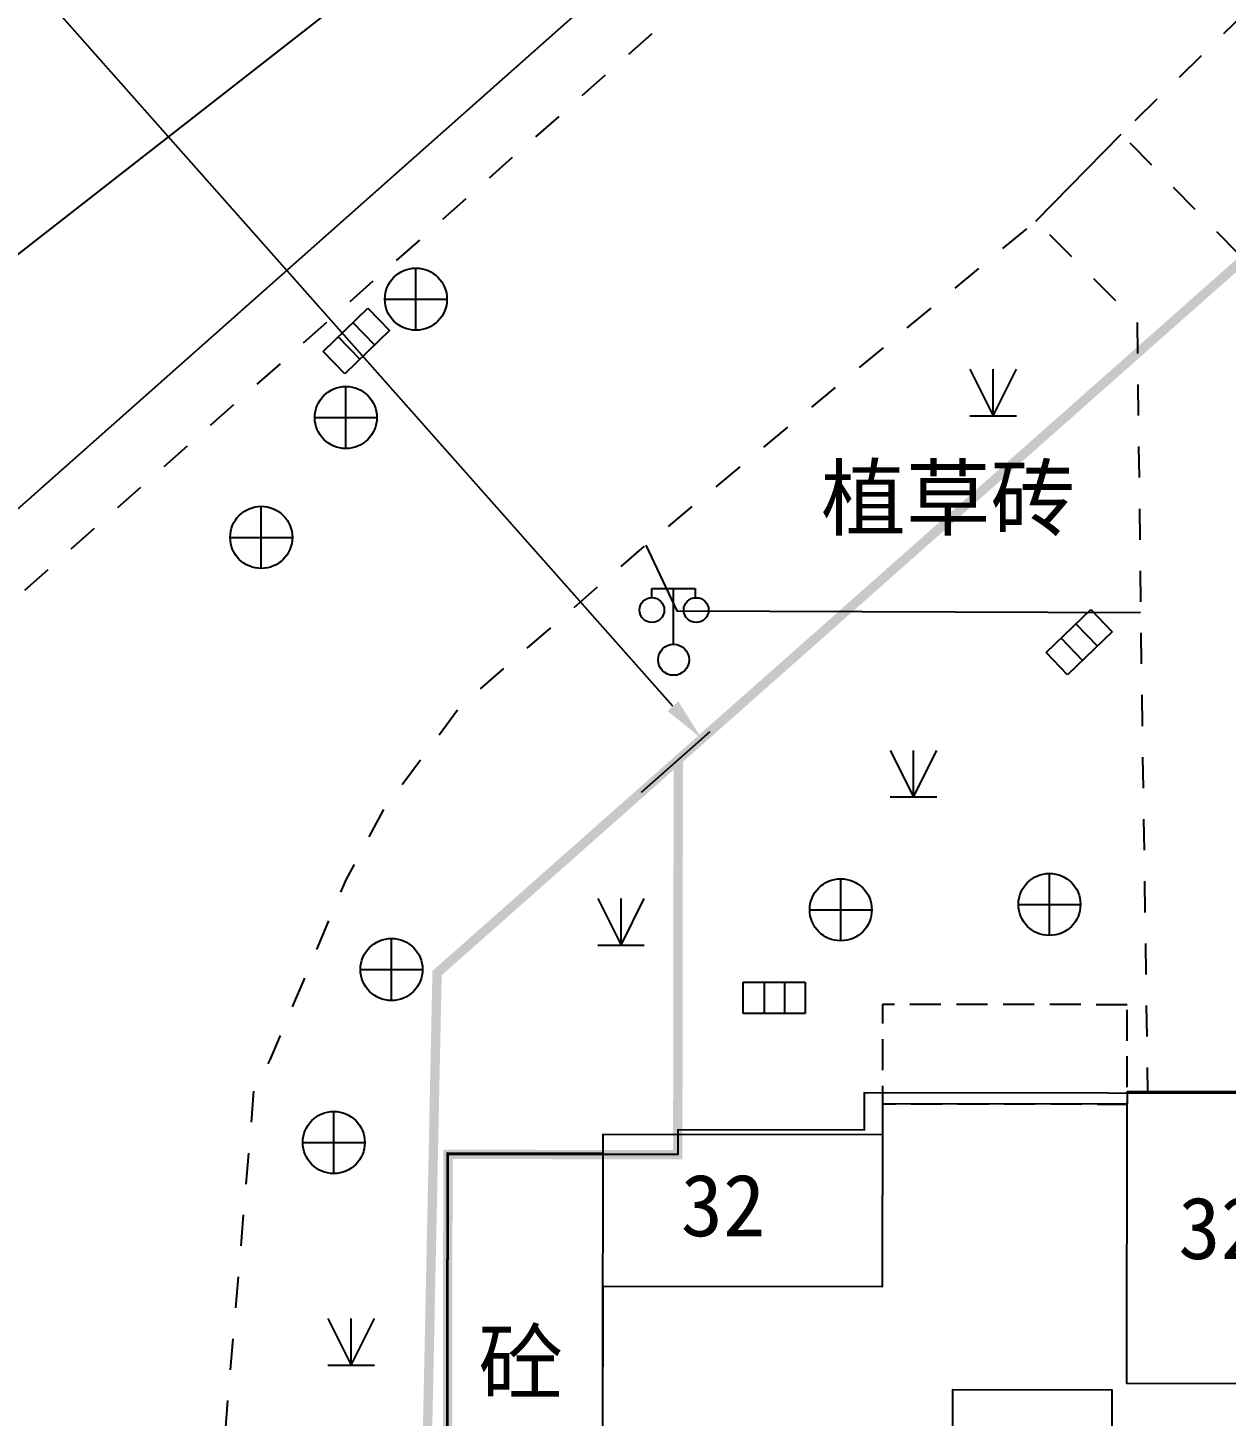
# Model space of a CAD drawing. Extents: x 99002 to 478558, y 2449839 to 2450453.
# Drawn here: x 478257.29 to 478276.59, y 2450087.06 to 2450109.42 of the extents above; entities that cross this region are included whole.
import ezdxf
from ezdxf.enums import TextEntityAlignment as Align

# ---------------------------------------------------------------- set-up
doc = ezdxf.new("R2010")
doc.units = 0
doc.header["$LTSCALE"] = 0.5
doc.header["$PDMODE"] = 35
doc.header["$PDSIZE"] = 0.2
for name, pattern in [('DASHEDX2', [38.1, 25.4, -12.7]), ('X0', [4, 3, -1]), ('X11', [6, 5, -1]), ('X5', [3, 2, -1]), ('X6', [2, 1, -1])]:
    doc.linetypes.add(name, pattern=pattern)
doc.layers.get('0').update_dxf_attribs({"linetype": 'CONTINUOUS'})
doc.layers.get('Defpoints').update_dxf_attribs({"linetype": 'CONTINUOUS'})
for name, color, linetype in [('DLDW', 11, 'CONTINUOUS'), ('DLSS', 4, 'CONTINUOUS'), ('DMTZ', 3, 'CONTINUOUS'), ('GCD', 1, 'CONTINUOUS'), ('GXYZ', 2, 'CONTINUOUS'), ('JMD', 6, 'CONTINUOUS'), ('ZBTZ', 3, 'CONTINUOUS'), ('地下室范围线', 170, 'CONTINUOUS'), ('建筑物首层报建外轮廓范围线', 10, 'CONTINUOUS'), ('建筑红线', 10, 'DASHEDX2'), ('红线', 10, 'CONTINUOUS')]:
    doc.layers.add(name, color=color, linetype=linetype)
doc.styles.add('方正中等线简体', font='FZZDXJW.TTF')
doc.styles.add('正等线体', font='simhei.ttf')
doc.styles.add('等线体', font='simhei.ttf')
doc.styles.add('细等线体', font='FZXDXJW.TTF', dxfattribs={"width": 0.8})
doc.linetypes.add('10421', pattern='A,2,[150,AAA.SHX,S=0.5,R=0,X=0,Y=0.5],1e-11', length=2)
doc.linetypes.add('1161', pattern='A,0,[149,AAA.SHX,S=0.15,R=0,X=0,Y=0],-1.6', length=1.6)
doc.linetypes.add('444', pattern='A,4.5,[145,AAA.SHX,S=1,R=0,X=0,Y=1],4.5,-0.5,[146,AAA.SHX,S=1,R=0,X=0,Y=0],-0.5', length=10)

# ---------------------------------------------------------------- blocks, each defined once
blk = doc.blocks.new('gc043')
for p, q in [((0, -1), (0, 1)), ((-1, 0), (1, 0))]:
    blk.add_line(p, q)
blk.add_circle((0, 0), 1)
blk = doc.blocks.new('gc041')
for p, q in [((-1, 0.5), (1, 0.5)), ((-1, -0.5), (-1, 0.5)), ((-0.33, 0.5), (-0.33, -0.5)), ((0.33, 0.5), (0.33, -0.5)), ((1, 0.5), (1, -0.5)), ((1, -0.5), (-1, -0.5))]:
    blk.add_line(p, q)
blk = doc.blocks.new('gc097')
for p, q in [((-0.7, 2.001), (-0.7, 2.301)), ((-0.7, 2.301), (0.7, 2.299)), ((0, 0.5), (0, 2.3)), ((0.7, 2.299), (0.7, 1.999))]:
    blk.add_line(p, q)
for centre, radius in [((-0.7, 1.601), 0.4), ((0.727, 1.6), 0.4), ((0, 0), 0.5)]:
    blk.add_circle(centre, radius)
blk = doc.blocks.new('gc124')
for p, q in [((-0.75, 1.5), (0, 0)), ((0, 0), (0, 1.5)), ((0, 0), (0.75, 1.5)), ((-0.75, 0), (0.75, 0))]:
    blk.add_line(p, q)
blk = doc.blocks.new('GC200')
at = {"linetype": 'Continuous', "const_width": 0.2, "flags": 128}
blk.add_lwpolyline([(-0.1, 0, 1), (0.1, 0, 1)], format="xyb", close=True, dxfattribs=at)

msp = doc.modelspace()

# ---------------------------------------------------------------- linework, layer by layer
at = {"layer": 'Defpoints', "color": 10, "linetype": 'Continuous'}
msp.add_point((478267.124, 2450097.069), dxfattribs=at)
at = {"layer": 'DLSS', "color": 4, "linetype": 'X6', "flags": 128}
for points in [[(478536.042, 2450347.388), (478507.281, 2450321.93), (478464.684, 2450284.289), (478445.12, 2450266.916), (478444.759, 2450266.631), (478444.593, 2450266.466), (478441.924, 2450264.255), (478434.081, 2450257.312), (478415.493, 2450240.801), (478404.864, 2450231.336), (478400.26, 2450227.278), (478387.646, 2450216.102), (478353.287, 2450185.539), (478338.001, 2450171.95), (478321.929, 2450157.63), (478302.43, 2450140.463), (478299.602, 2450137.922), (478275.525, 2450116.586), (478255.234, 2450098.58), (478253.87, 2450097.824)], [(478302.259, 2450128.251), (478300.963, 2450129.798), (478299.856, 2450130.025), (478299.256, 2450129.344), (478293.687, 2450124.39), (478291.883, 2450122.865), (478293.656, 2450120.991), (478289.063, 2450117.024), (478287.328, 2450118.835), (478285.502, 2450117.118), (478285.287, 2450117.162), (478281.62, 2450113.858), (478277.056, 2450109.822), (478274.897, 2450107.707), (478277.049, 2450105.51), (478277.081, 2450102.735), (478288.55, 2450102.325), (478293.429, 2450101.95), (478294.541, 2450103.13), (478296.128, 2450107.602), (478293.064, 2450108.452), (478293.545, 2450109.885), (478295.025, 2450112.867), (478296.559, 2450114.52), (478304.01, 2450118.688), (478304.619, 2450115.678), (478307.159, 2450116.133), (478309.009, 2450116.239), (478310.178, 2450116.811), (478310.259, 2450117.69), (478310.417, 2450118.559), (478310.652, 2450119.411), (478310.962, 2450120.238), (478311.344, 2450121.034), (478311.796, 2450121.793), (478312.313, 2450122.51), (478312.891, 2450123.177), (478313.527, 2450123.79), (478314.215, 2450124.344), (478314.949, 2450124.835), (478315.724, 2450125.259), (478316.534, 2450125.612), (478316.534, 2450125.612), (478317.467, 2450125.914), (478318.371, 2450126.295), (478319.238, 2450126.753), (478320.063, 2450127.284), (478320.838, 2450127.885), (478321.559, 2450128.55), (478322.22, 2450129.275), (478322.815, 2450130.055), (478323.34, 2450130.883), (478323.792, 2450131.754), (478323.86, 2450132.733)], [(478260.637, 2450084.96), (478260.338, 2450085.215), (478260.856, 2450091.34), (478260.936, 2450092.334), (478261.202, 2450092.812), (478262.416, 2450095.698), (478263.027, 2450096.837), (478264.253, 2450098.491), (478267.243, 2450101.089), (478273.523, 2450106.307), (478275.154, 2450104.679), (478275.209, 2450099.924), (478275.32, 2450092.288)]]:
    msp.add_lwpolyline(points, dxfattribs=at)
at = {"layer": 'DMTZ', "color": 3, "linetype": '10421', "flags": 128}
msp.add_lwpolyline([(478251.714, 2450097.827), (478254.727, 2450103.89), (478263.034, 2450110.38), (478272.92, 2450119.134), (478283.003, 2450127.855), (478294.447, 2450137.572), (478304.204, 2450146.312), (478304.193, 2450146.373), (478312.286, 2450155.57), (478322.707, 2450164.386), (478333.307, 2450173.58), (478343.353, 2450183.746), (478353.522, 2450192.685), (478367.378, 2450204.657), (478379.227, 2450216.197), (478389.192, 2450225.23), (478397.168, 2450231.299), (478404.631, 2450238.091), (478415.621, 2450246.027), (478424.334, 2450257.411), (478430.968, 2450267.294), (478439.443, 2450273.64), (478455.907, 2450286.859), (478458.955, 2450291.238), (478464.268, 2450295.714), (478469.507, 2450296.762), (478471.47, 2450292.785)], dxfattribs=at)
at = {"layer": 'JMD', "color": 6, "linetype": '444', "flags": 128}
msp.add_lwpolyline([(478456.519, 2450278.646), (478444.367, 2450267.745), (478373.874, 2450205.189), (478298.459, 2450138.32), (478253.955, 2450098.857), (478253.825, 2450097.283), (478253.616, 2450084.294)], dxfattribs=at)
at = {"layer": 'JMD', "color": 6, "linetype": 'X5', "lineweight": -3, "ltscale": 0.5, "elevation": 19.513, "flags": 128}
msp.add_lwpolyline([(478274.995, 2450093.689), (478271.055, 2450093.694), (478271.053, 2450092.094), (478274.993, 2450092.089)], close=True, dxfattribs=at)
at = {"layer": 'JMD', "color": 6, "linetype": 'Continuous', "lineweight": -3, "ltscale": 0.5, "elevation": 19.513, "flags": 128}
for points in [[(478305.789, 2450089.198), (478305.793, 2450092.248), (478303.093, 2450092.252), (478298.853, 2450092.257), (478298.852, 2450091.657), (478295.852, 2450091.661), (478295.852, 2450091.261), (478289.492, 2450091.27), (478289.492, 2450091.67), (478286.492, 2450091.674), (478286.493, 2450092.274), (478282.253, 2450092.279), (478279.553, 2450092.283), (478279.549, 2450089.183), (478277.689, 2450089.185), (478277.693, 2450092.285), (478274.993, 2450092.289), (478274.993, 2450092.089), (478271.053, 2450092.094), (478271.052, 2450091.594), (478266.552, 2450091.6), (478266.542, 2450083.96)], [(478277.447, 2450087.585), (478274.987, 2450087.589), (478274.993, 2450092.089), (478271.053, 2450092.094), (478271.049, 2450089.144), (478266.549, 2450089.15), (478266.542, 2450083.96)], [(478266.542, 2450084.46), (478264.042, 2450084.463), (478264.051, 2450091.303), (478266.551, 2450091.3)], [(478272.182, 2450084.452), (478272.186, 2450087.492), (478274.747, 2450087.489), (478274.737, 2450080.289)]]:
    msp.add_lwpolyline(points, dxfattribs=at)
at = {"layer": 'ZBTZ', "color": 3, "linetype": '1161', "flags": 128}
for points in [[(478273.523, 2450106.307), (478274.897, 2450107.707)], [(478267.243, 2450101.089), (478267.74, 2450100.03), (478275.208, 2450100.005)]]:
    msp.add_lwpolyline(points, dxfattribs=at)
at = {"layer": '地下室范围线', "color": 170, "linetype": 'X0', "const_width": 0.15, "flags": 128}
msp.add_lwpolyline([(478291.279, 2450048.457), (478273.843, 2450065.24), (478274.774, 2450066.207), (478274.781, 2450071.265), (478268.18, 2450071.274), (478268.186, 2450075.674), (478269.986, 2450075.671), (478269.99, 2450078.471), (478274.09, 2450078.466), (478274.092, 2450080.266), (478274.592, 2450080.265), (478274.598, 2450084.665), (478272.148, 2450084.669), (478272.148, 2450084.469), (478264.048, 2450084.479), (478264.057, 2450091.279), (478267.757, 2450091.275), (478267.766, 2450097.635), (478443.266, 2450253.013), (478450.724, 2450253.003), (478450.716, 2450247.103), (478496.667, 2450247.042), (478496.617, 2450209.048), (478455.116, 2450209.103), (478455.045, 2450155.217), (478360.692, 2450093.851), (478359.326, 2450095.945), (478321.283, 2450071.203), (478306.781, 2450071.223), (478306.772, 2450064.554)], close=True, dxfattribs=at)
at = {"layer": '建筑物首层报建外轮廓范围线', "color": 10, "linetype": 'Continuous'}
msp.add_lwpolyline([(478322.198, 2450084.203), (478322.207, 2450091.203), (478318.607, 2450091.208), (478318.609, 2450092.808), (478310.359, 2450092.819), (478310.358, 2450092.219), (478298.858, 2450092.234), (478298.857, 2450091.634), (478295.857, 2450091.638), (478295.857, 2450091.238), (478289.457, 2450091.247), (478289.457, 2450091.647), (478286.457, 2450091.651), (478286.458, 2450092.251), (478270.758, 2450092.271), (478270.757, 2450091.671), (478267.757, 2450091.675), (478267.756, 2450091.275), (478264.056, 2450091.28), (478264.047, 2450084.48)], dxfattribs=at)
at = {"layer": '建筑红线', "color": 10, "linetype": 'X11', "const_width": 0.15, "flags": 128}
msp.add_lwpolyline([(478536.026, 2450335.138), (478263.882, 2450094.198), (478263.445, 2450073.166), (478447.085, 2449896.545), (478535.522, 2449954.392)], dxfattribs=at)
at = {"layer": '红线', "color": 10, "linetype": 'Continuous', "lineweight": -2}
for p, q in [((478267.679, 2450098.496), (478257.518, 2450109.967)), ((478267.171, 2450097.11), (478268.278, 2450098.091))]:
    msp.add_line(p, q, dxfattribs=at)
at = {"layer": '红线', "color": 10, "linetype": 'Continuous'}
msp.add_solid([(478267.766, 2450098.573), (478267.592, 2450098.419), (478268.143, 2450097.972)], dxfattribs=at)

# ---------------------------------------------------------------- block references
at = {"layer": 'DLDW', "color": 11, "linetype": 'Continuous', "xscale": 0.5, "yscale": 0.5}
msp.add_blockref('gc097', (478267.69, 2450099.243, 5.076), dxfattribs=at)
at = {"layer": 'GCD', "color": 1, "linetype": 'Continuous'}
ref = msp.add_blockref('GC200', (478273.523, 2450106.307, 3.752), dxfattribs=dict(at, xscale=4.876000004212864e-06, yscale=4.876000004212864e-06, zscale=4.876000004212864e-06))
ref.add_attrib('height', '3.75', dxfattribs={"linetype": 'Continuous', "height": 0.00000975, "style": '方正中等线简体', "width": 0.8}).set_placement((478271.797, 2450107.068, 3.752), align=Align.MIDDLE_LEFT)
ref = msp.add_blockref('GC200', (478263.542, 2450105.049, 3.655), dxfattribs=dict(at, xscale=4.876000004212864e-06, yscale=4.876000004212864e-06, zscale=4.876000004212864e-06))
ref.add_attrib('height', '3.66', dxfattribs={"linetype": 'Continuous', "height": 0.00000975, "style": '方正中等线简体', "width": 0.8}).set_placement((478264.142, 2450104.549, 3.655), align=Align.MIDDLE_LEFT)
ref = msp.add_blockref('GC200', (478264.253, 2450098.491, 3.643), dxfattribs=dict(at, xscale=4.876000004212864e-06, yscale=4.876000004212864e-06, zscale=4.876000004212864e-06))
ref.add_attrib('height', '3.64', dxfattribs={"linetype": 'Continuous', "height": 0.00000975, "style": '方正中等线简体', "width": 0.8}).set_placement((478261.832, 2450098.398, 3.643), align=Align.MIDDLE_LEFT)
at = {"layer": 'GXYZ', "color": 2, "linetype": 'Continuous', "xscale": 0.5, "yscale": 0.5}
for name, p in [('gc043', (478263.542, 2450105.049, 3.655)), ('gc043', (478262.414, 2450103.144, 3.621)), ('gc043', (478261.052, 2450101.214, 3.675)), ('gc043', (478270.381, 2450095.218, 4.061)), ('gc043', (478273.741, 2450095.304, 4.024)), ('gc043', (478263.149, 2450094.257, 3.632)), ('gc041', (478269.311, 2450093.8, 4.012)), ('gc043', (478262.219, 2450091.471, 3.856))]:
    msp.add_blockref(name, p, dxfattribs=at)
at = {"layer": 'GXYZ', "color": 2, "linetype": 'Continuous', "xscale": 0.5000000000470783, "yscale": 0.4999999999419811, "rotation": 43.99999999916611}
for p in [(478262.582, 2450104.377, 3.67), (478274.22, 2450099.526, 3.847)]:
    msp.add_blockref('gc041', p, dxfattribs=at)
at = {"layer": 'ZBTZ', "color": 3, "linetype": 'Continuous', "xscale": 0.5, "yscale": 0.5}
for p in [(478272.834, 2450103.172), (478271.554, 2450097.035), (478266.844, 2450094.65), (478262.499, 2450087.887)]:
    msp.add_blockref('gc124', p, dxfattribs=at)

# ---------------------------------------------------------------- texts
at = {"layer": 'DMTZ', "color": 3, "linetype": 'Continuous', "style": '等线体'}
msp.add_text('植草砖', height=1, dxfattribs=at).set_placement((478270.064, 2450101.349))
at = {"layer": 'JMD', "color": 6, "linetype": 'Continuous'}
for s, style, p in [('32', '正等线体', (478267.805, 2450089.961, -2.575)), ('32', '正等线体', (478275.816, 2450089.594, -2.575)), ('砼', '细等线体', (478264.547, 2450087.43, 19.513))]:
    msp.add_text(s, height=1, dxfattribs=dict(at, style=style)).set_placement(p)

doc.saveas('drawing.dxf')
